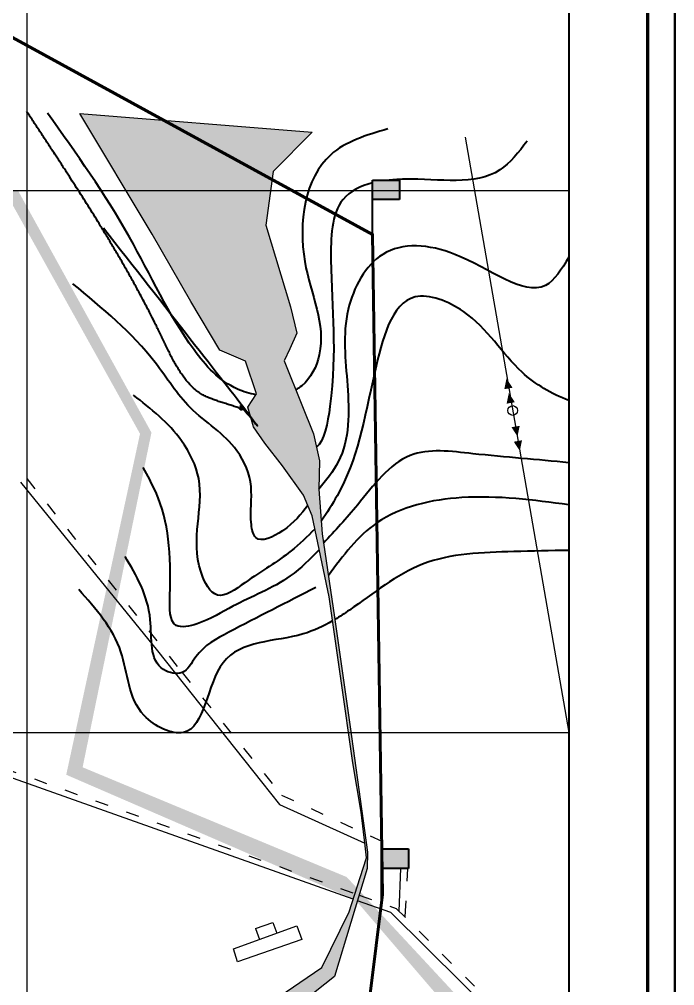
# Model space of a CAD drawing. Header units: millimetres. Extents: x 1555 to 5750, y -1109 to 1444.
# Drawn here: x 3046.6 to 3167.5, y -598.7 to -420.5 of the extents above; entities that cross this region are included whole.
import ezdxf

# ---------------------------------------------------------------- set-up
doc = ezdxf.new("R2010")
doc.units = ezdxf.units.MM
doc.linetypes.add('ACAD_ISO03W100', pattern=[30, 12, -18])

# ---------------------------------------------------------------- blocks, each defined once
blk = doc.blocks.new('A$C558F7F65')
at = {"lineweight": 40, "ltscale": 0.5}
for p, q in [((0, 0), (0, 10.00811081920983)), ((0, 10.00811081920983), (4.981959172873758, 10.00811081920983)), ((4.981959172873758, 10.00811081920983), (4.981959172873758, 6.424667375162244)), ((4.981959172873758, 6.424667375162244), (-2.91038304567337e-11, 6.424667375162244))]:
    blk.add_line(p, q, dxfattribs=at)
blk = doc.blocks.new('A$C46D458E2')
at = {"lineweight": 25}
h = blk.add_hatch(color=0, dxfattribs=at)
h.paths.add_polyline_path([(4.974031634861603, 10.64581122188247), (5.647563638543943, 10.26685777308012), (6.53063029597979, 11.91408229144872)])
h.paths.add_polyline_path([(5.647563638543943, 10.26685777308012), (6.321095642226283, 9.88790432427777), (6.53063029597979, 11.91408229144872)])
h = blk.add_hatch(color=0, dxfattribs=at)
h.paths.add_polyline_path([(3.616396569064818, 8.304612636158708), (4.289928572747158, 7.925659187370911), (5.172995230183005, 9.572883705724962)])
h.paths.add_polyline_path([(4.289928572747158, 7.925659187370911), (4.963460576429497, 7.54670573855401), (5.172995230183005, 9.572883705739514)])
h = blk.add_hatch(color=0, dxfattribs=at)
h.paths.add_polyline_path([(2.91405539502739, 3.609544732506038), (2.24052339134505, 3.988498181308387), (1.357456733909203, 2.341273662939784)])
h.paths.add_polyline_path([(2.24052339134505, 3.988498181308387), (1.566991387662711, 4.367451630110736), (1.357456733909203, 2.341273662939784)])
h = blk.add_hatch(color=0, dxfattribs=at)
h.paths.add_polyline_path([(1.556420329230605, 1.26834614679683), (0.8828883255482651, 1.647299595584627), (-0.000178331887582317, 7.507723057642579e-05)])
h.paths.add_polyline_path([(0.8828883255482651, 1.647299595584627), (0.2093563218659256, 2.026253044401528), (-0.000178331887582317, 7.507721602451056e-05)])
at = {"color": 0, "lineweight": 25}
blk.add_circle((2.840478835627437, 5.297223310859408), 0.8940189028486625, dxfattribs=at)

msp = doc.modelspace()

# ---------------------------------------------------------------- hatches: boundary and pattern name
at = {"lineweight": 30, "ltscale": 0.5}
for points in [[(3089.724278397156, -615.4422526707069), (3093.122785480194, -613.1159156881779), (3093.676499076009, -611.8948788980063), (3093.186546439708, -610.810279560684), (3090.800064812003, -608.868790289883), (3090.744933155332, -606.9828169480618), (3091.743535250596, -605.5961733187007), (3093.741218846986, -603.9874659730424), (3099.124465571945, -601.5469606392737), (3104.740224066594, -597.0467202423472), (3110.801829872154, -577.1096014220541), (3110.872302511557, -574.1327557568159), (3107.630561093883, -550.973831145516), (3104.775220683452, -530.7814017931244), (3102.473114460935, -515.3620877290098), (3101.862830991212, -507.1334979037504), (3102.002817458702, -501.9124913767166), (3100.892034427084, -496.911666670466), (3098.708341413115, -491.5673959597345), (3095.469955839533, -483.4746162909007), (3096.549577499823, -481.249274387724), (3097.831508370258, -478.3492728055583), (3096.617173705246, -473.4936677327798), (3092.073366379536, -458.4281501005327), (3093.24822943436, -450.0117310696816), (3073.240852848186, -439.0593561970319), (3057.809281427351, -437.8176261972851), (3071.096010698263, -460.0964508171175), (3078.266481912021, -472.505986033096), (3083.57781778098, -481.5312451241637), (3088.358451527685, -483.5222909870074), (3090.396884609359, -489.5449851675087), (3088.776013901657, -492.0055640575167), (3089.796668659571, -495.6667925321101), (3091.898383295363, -498.6674755455763), (3095.140604116571, -502.8688081440062), (3099.049198875287, -508.2472666276456), (3100.621170200578, -512.0706517990341), (3103.768468691178, -527.03391975409), (3106.015922661983, -542.4949491762102), (3108.12530778965, -557.6059459581895), (3109.671391206324, -566.727809036079), (3110.437481532044, -572.9339880676282), (3110.646023016157, -575.1725032417755), (3110.068339134883, -577.0873323203425), (3107.473316022948, -585.1314963477355), (3102.448664769643, -595.37026464427), (3093.143879331819, -601.7219769577653), (3086.214069783916, -605.7953406348254), (3085.2394379742, -607.8610350351967), (3083.956548292448, -611.3052181823598), (3081.244070781594, -616.2329625980649), (3079.867696986209, -619.6652270715579), (3082.376906475747, -625.5138458813028), (3084.580255121891, -625.1515809204004), (3083.335238491356, -622.4934029608132), (3083.369755702584, -621.5301859090407), (3084.13680483997, -620.6434992903389), (3086.750524773491, -618.1986028695258)], [(3073.24085284819, -439.0593561970358), (3093.248229434348, -450.0117310696792), (3093.453096014792, -448.5441191813157), (3100.65856384602, -441.2655731364805)]]:
    msp.add_hatch(color=4, dxfattribs=at).paths.add_polyline_path(points)
at = {"lineweight": 40, "ltscale": 0.5}
h = msp.add_hatch(color=1, dxfattribs=at)
h.paths.add_polyline_path([(3111.789735737835, -450.1535530447447), (3111.789735737835, -452.0475881765171), (3116.771694910679, -452.0475881765025), (3116.771694910708, -450.1535530447447)])
h.paths.add_polyline_path([(3111.789735737835, -452.0475881765171), (3111.789735737806, -453.7369964887777), (3116.771694910679, -453.7369964887777), (3116.771694910708, -452.0475881765316)])
h = msp.add_hatch(color=2, dxfattribs=at)
h.paths.add_polyline_path([(3047.985593963818, -459.3890513754461), (3047.985593963847, -454.983818844995), (3046.366493536883, -452.0475881765462), (3043.899467281818, -452.0475881765607)])
h.paths.add_polyline_path([(3047.985593963818, -454.9838188449514), (3047.985593963847, -459.3890513754897), (3068.882632552293, -496.9343483532296), (3055.273990745012, -559.8371178243262), (3108.234495846085, -582.7719584603631), (3108.892234886963, -580.733070749485), (3107.008195156257, -578.7045300504699), (3058.294440006571, -558.4581311513623), (3070.995335498966, -496.7118720556039)])
msp.add_hatch(color=1, dxfattribs=at).paths.add_polyline_path([(3118.398269540597, -577.0995246461692), (3118.398269540597, -573.5160812021214), (3113.490496474737, -573.5160812021215), (3113.544262177527, -577.0995246461691)])
h = msp.add_hatch(color=2, dxfattribs=at)
h.paths.add_polyline_path([(3112.083861376679, -584.169486725573), (3108.989164549795, -583.0716063877783), (3108.925962862875, -583.2794819212879), (3112.875168364578, -587.885559071133), (3113.188652724868, -585.3590127091022)])
h.paths.add_polyline_path([(3110.523231236638, -582.4891602953005), (3109.299371396362, -582.0513106183801), (3108.989164549737, -583.0716063877637), (3112.083861376679, -584.1694867255876)])
h.paths.add_polyline_path([(3109.500910904429, -581.3884306411503), (3109.299371396391, -582.0513106183801), (3110.523231236522, -582.4891602952569)])
h.paths.add_polyline_path([(3113.681140570373, -585.8892730970122), (3113.188652724809, -585.3590127090877), (3112.875168364607, -587.8855590711185), (3129.694323838917, -607.5022459406039), (3140.945308823804, -625.6829180259676), (3123.77865067057, -640.3543727071094), (3142.331618864784, -666.5481061908806), (3116.871567639897, -690.1252845926222), (3112.81286245683, -693.7809623545775), (3113.969504625532, -695.660192892364), (3145.326232125222, -667.5776694020471), (3127.075736126189, -641.1354637521156), (3143.329027934636, -625.8726606996509), (3130.683264098795, -604.1954154699499)])

# ---------------------------------------------------------------- linework, layer by layer
at = {"color": 0}
msp.add_line((3167.508388312122, -1108.983924209465), (3167.508388312122, -267.9839242094651), dxfattribs=at)
at = {"color": 1, "lineweight": 50}
msp.add_line((3167.508388312122, -267.9839242094651), (3167.508388312122, -1108.983924209465), dxfattribs=at)
at = {"lineweight": 80}
msp.add_line((3162.508388312122, -272.9839242094651), (3162.508388312122, -1103.983924209465), dxfattribs=at)
at = {"lineweight": 25, "ltscale": 0.5}
for p, q in [((3047.985593963818, -383.0592619398678), (3047.985593963818, -852.0475881765317)), ((3147.985593963818, -383.0592619398678), (3147.985593963818, -966.982667617079)), ((2631.462924103307, -452.0475881765316), (3147.985593963818, -452.0475881765316)), ((2631.462924103307, -552.0475881765317), (3147.985593963818, -552.0475881765317))]:
    msp.add_line(p, q, dxfattribs=at)
at = {"lineweight": 30, "ltscale": 0.5}
msp.add_line((3128.838510924248, -442.2225172018818), (3147.985593963818, -552.0384001415525), dxfattribs=at)
at = {"lineweight": 40, "ltscale": 0.5}
msp.add_lwpolyline([(2631.462924103307, -383.0592619398532), (3147.985593963818, -383.0592619398532), (3147.985593963818, -966.982667617079), (2631.462924103307, -966.982667617079)], close=True, dxfattribs=at)
at = {"color": 1, "lineweight": 60, "ltscale": 0.5}
msp.add_lwpolyline([(2631.462924103307, -495.5172983727255), (2652.007507916128, -463.3447222783299), (2660.709013439944, -450.6441545422142), (2705.959582487234, -425.8111056989594), (2764.572653578066, -395.1125782435712), (2876.348977571815, -396.4649209648207), (2997.105243521855, -397.3814415085082), (3111.789735737835, -460.1616638639545), (3113.616454898783, -581.9111149401008), (3103.17172293871, -666.0910705700819)], dxfattribs=at)
at = {"lineweight": 30, "ltscale": 0.5}
for points in [[(3057.809281427351, -437.8176261972705), (3100.65856384602, -441.2655731364804), (3093.453096014793, -448.5441191813163), (3092.073366379536, -458.4281501005473), (3096.617173705188, -473.4936677327216), (3097.831508370287, -478.3492728055874), (3096.549577499969, -481.2492743883934), (3095.469955839562, -483.4746162908571), (3098.708341415036, -491.5673959620483), (3100.892034427084, -496.9116666703787), (3102.002817458702, -501.9124913768912), (3101.862830991212, -507.133497903794), (3102.473114460877, -515.3620877291262), (3104.775220683423, -530.7814017906505), (3107.630561096124, -550.9738311546691), (3110.872302511586, -574.1327557566995), (3110.801829872125, -577.1096014221268), (3104.740224066594, -597.0467202423326), (3099.124465571887, -601.5469606392737)], [(3093.14387933147, -601.7219769580126), (3102.448664769643, -595.3702646442409), (3107.473316023006, -585.13149634775), (3110.068339134853, -577.0873323206627), (3110.646023016186, -575.1725032417755), (3110.437481532044, -572.9339880680502), (3109.671391206382, -566.7278090371703), (3108.125307789534, -557.6059459576802), (3106.015922662623, -542.4949491745513), (3103.76846869109, -527.0339197539445), (3100.621170200578, -512.070651799005), (3099.049198875316, -508.2472666276456), (3095.14060411631, -502.8688081437442), (3091.898383295159, -498.6674755456345), (3089.796668659601, -495.6667925321683), (3088.776013901628, -492.0055640575313), (3090.396884609359, -489.5449851675378), (3088.358451527656, -483.5222909869929), (3083.577817780951, -481.5312451241491), (3078.266481912574, -472.5059860342601), (3071.096010698234, -460.0964508164045), (3057.809281427351, -437.8176261972705)], [(3046.858261805722, -505.8641381747159), (3072.09125766309, -536.9907888867613), (3091.296031354864, -561.1180043430952), (3094.62984285736, -565.3063165670476), (3110.380561795082, -572.4728752383246)], [(3108.225255926514, -582.8006007596716), (3027.625595536312, -554.2069170078332)], [(3116.93814435531, -577.0995246461691), (3116.618412662788, -584.9808938231884)], [(3147.985593963818, -617.7820129324548), (3115.180396618201, -585.2680192627315), (3108.989164549795, -583.0716063877783)], [(3086.099491819037, -591.9687378038955), (3097.808976301861, -587.7031070958776), (3098.7323938031, -590.2379591827059), (3086.879964315969, -594.3615684415283), (3086.099491819037, -591.9687378038955)], [(3090.210875193643, -588.2234513123706), (3093.368904908969, -587.0730173585919), (3094.09173944985, -589.0572537868004)], [(3090.210875193643, -588.2234513123706), (3090.933709734523, -590.2076877406082)]]:
    msp.add_lwpolyline(points, dxfattribs=at)
at = {"linetype": 'ACAD_ISO03W100', "lineweight": 30, "ltscale": 0.2}
for points in [[(2940.132941074665, -494.0267834546114), (2976.394759983169, -520.9488331295154), (2995.453219978484, -535.2111641067615), (3010.728565633176, -546.4915152702317), (3038.093141631219, -556.5764779026806), (3108.553103478971, -581.784324844529)], [(3047.985593963818, -505.1845875024749), (3076.652428115656, -540.9734118153294), (3094.991553214957, -563.5740132031799), (3116.406202002133, -573.4379477045452), (3116.493543131389, -573.5160812021215)], [(3118.223216932146, -577.0995246461691), (3117.804745629775, -584.94502686491), (3117.743284041524, -586.0973090508498)], [(3109.299371396391, -582.0513106183801), (3116.128254913081, -584.4944208040554), (3147.985593963818, -616.1122742776945)]]:
    msp.add_lwpolyline(points, dxfattribs=at)
at = {"color": 26, "lineweight": 40, "ltscale": 0.5}
for points, knots in [([(3089.077496674053, -493.0870240735833), (3085.724412929757, -491.3220049460372), (3078.163424122289, -490.7195529214525), (3071.710871829036, -476.0236211110762), (3062.162787748584, -458.9550017626909), (3053.264373204376, -445.4564683099463), (3047.985593963818, -437.4487746007227)], [97.1312820917427, 97.1312820917568, 97.1312820917568, 97.1312820917568, 106.8703552548215, 120.0259700320704, 139.5504814185455, 168.024506214028, 168.024506214028, 168.024506214028, 168.024506214028]), ([(3090.278169650609, -489.72520159073), (3089.093164282148, -489.5124516901717), (3084.165958468973, -488.0009232178429), (3075.576804477193, -478.2537475734), (3067.128523314688, -459.2011769179091), (3057.13247061113, -445.2283971089793), (3051.795616192856, -437.7683832545019)], [64.35757313838104, 64.35757313838104, 64.35757313838104, 64.35757313838104, 67.68213612261276, 78.48685026021315, 102.4476557114916, 129.8934355663447, 129.8934355663447, 129.8934355663447, 129.8934355663447]), ([(3114.57714984356, -440.6734032263932), (3110.683915935249, -441.8389924660016), (3099.962956747909, -445.0487237489444), (3096.986337568112, -465.0640406867907), (3104.310551314494, -478.6796188773453), (3100.182430942044, -487.1629513883975), (3098.002346559802, -488.6184217286802), (3097.61361862512, -488.8316654155362)], [0, 0, 0, 0, 11.55441587638736, 31.81787274095682, 49.23057833773137, 55.82507551611971, 57.16450179209187, 57.16450179209187, 57.16450179209187, 57.16450179209187]), ([(3140.29534859757, -442.9595930963125), (3138.718883079152, -444.9766618769365), (3133.32527028178, -451.8777249584102), (3123.364566113621, -449.6290746908937), (3115.751533561964, -450.0557721118395), (3114.818016780565, -450.1535530447301)], [0, 0, 0, 0, 7.305502203609875, 24.99455250764109, 27.52152837721611, 27.52152837721611, 27.52152837721611, 27.52152837721611]), ([(3111.789735737835, -450.6641348496061), (3109.542134592771, -451.2151154189934), (3104.205217824197, -453.7870106385682), (3103.788649560327, -471.4650359668897), (3105.597539267964, -483.3268351804302), (3102.889348379827, -498.3950033803278), (3101.447425942922, -499.412079023635)], [30.34367812099206, 30.34367812099206, 30.34367812099206, 30.34367812099206, 36.91177598447877, 48.2848899081266, 75.30423322232473, 83.2380653930083, 83.2380653930083, 83.2380653930083, 83.2380653930083]), ([(3147.985593963847, -464.3214963275397), (3146.654641974859, -466.6046979097457), (3142.137202457463, -473.8225655639992), (3128.654039200828, -462.3778257682436), (3112.865189563799, -461.2896481133513), (3105.661889114035, -474.79944058761), (3107.423586419576, -487.8216846959997), (3107.606470994647, -500.2085893552878), (3103.200738936338, -505.5204284633667), (3101.862830991212, -507.133497903794)], [23.07926136872808, 23.07926136872808, 23.07926136872808, 23.07926136872808, 30.32167974617393, 47.98896159157731, 61.26034987975719, 73.25747933841458, 87.31472286831222, 101.4854132028572, 107.6653891359878, 107.6653891359878, 107.6653891359878, 107.6653891359878]), ([(3147.985593963789, -490.7998942917341), (3144.792281071768, -489.5777187683136), (3137.15333805844, -485.0606967199139), (3131.703611360771, -474.838848224653), (3116.23354582817, -468.7014289644005), (3110.897904082692, -489.9708004016732), (3108.785007776718, -503.2275779319764), (3103.332336011018, -511.5035856951156), (3102.302833678459, -513.066153489913)], [27.77574895744543, 27.77574895744543, 27.77574895744543, 27.77574895744543, 37.80297539138691, 53.39983729136819, 62.69157363337548, 78.43828747128316, 102.2651108229275, 107.8108559248145, 107.8108559248145, 107.8108559248145, 107.8108559248145]), ([(3147.985593963789, -502.287037136922), (3142.194372333116, -501.6635384245321), (3132.665889680643, -501.0208231006557), (3117.320939738881, -498.9659317361377), (3109.920051972174, -509.3696803860378), (3104.842433790701, -514.8270816750457), (3102.731908030251, -517.0954653135279)], [23.96220142146089, 23.96220142146089, 23.96220142146089, 23.96220142146089, 41.73219131048938, 53.27009997634965, 66.57008266080263, 76.03050791384443, 76.03050791384443, 76.03050791384443, 76.03050791384443]), ([(3147.985593963789, -510.0341771215037), (3141.462289518789, -509.1897014364961), (3129.592423210411, -507.5315223524678), (3112.366628588319, -511.3456703162385), (3106.326814122145, -519.4467432207032), (3103.62416757215, -523.0717447598884)], [23.60729232973952, 23.60729232973952, 23.60729232973952, 23.60729232973952, 43.39796787918696, 59.71559982849604, 72.9306350914798, 72.9306350914798, 72.9306350914798, 72.9306350914798]), ([(3147.985593963789, -518.4850400314328), (3144.629060134171, -518.470895904001), (3135.522954806681, -518.7280611656909), (3120.677014637822, -519.1278029391844), (3111.069215752268, -527.1275606587453), (3105.743489766518, -530.6432823982916), (3104.833116309801, -531.1908287512208)], [29.90006956566614, 29.90006956566614, 29.90006956566614, 29.90006956566614, 39.95055589576663, 56.93022702057316, 72.84864104472463, 76.04071418289564, 76.04071418289564, 76.04071418289564, 76.04071418289564]), ([(3104.409227841588, -531.4419281952298), (3102.706305131952, -532.434926891977), (3096.210878517678, -535.5172025345685), (3081.450157916897, -534.6054813887179), (3080.740004910676, -555.4412840716989), (3066.551881095245, -548.5004924838006), (3066.760260236736, -536.0139649400528), (3060.740762197117, -529.2172122269124), (3057.571016789119, -525.6381802943372)], [76.53434005097344, 76.53434005097344, 76.53434005097344, 76.53434005097344, 82.46126107150985, 98.13573800729215, 112.9650476316245, 120.8506755721578, 133.3553194191526, 147.264083630385, 147.264083630385, 147.264083630385, 147.264083630385])]:
    msp.add_open_spline(points, degree=3, knots=knots, dxfattribs=at)
for points in [[(3099.835184537947, -510.1589592133253), (3095.169847864712, -514.8279429427068), (3090.242515970541, -516.0906950919609), (3089.42129398818, -513.6915914680296), (3089.35849184007, -506.6834111342625), (3086.76826278539, -500.0538055257359), (3078.187379970328, -492.1297691869852), (3071.680406259543, -483.8017525282642), (3056.482765825927, -469.255951813918)], [(3101.136009285368, -514.5183621774497), (3096.782089269658, -518.5308867764263), (3088.221820900096, -524.4102432192024), (3083.166967086897, -526.6835734671051), (3080.134246561323, -522.4734586881543), (3079.713328347363, -505.2114548906404), (3076.560276988308, -498.2393442282639), (3067.668259867055, -489.806255048404)], [(3101.936467739691, -518.3239987813151), (3096.610462025211, -523.1675646261731), (3086.017513442489, -528.7558545029908), (3079.396920578317, -531.990833556077), (3075.572221818667, -532.2850366152427), (3074.394801393264, -526.7704543278389), (3071.77053453313, -507.6529011723771), (3069.439663967928, -503.1228640902857)], [(3101.322540755263, -525.2878340074978), (3085.251423116886, -533.5474751151935), (3079.153861882976, -538.1044860384729), (3076.652428115656, -540.9734118153294), (3073.226489676391, -540.4399188511027), (3070.776247089259, -531.2120423025638), (3066.116423581606, -519.5549517956399)]]:
    msp.add_spline(points, degree=3, dxfattribs=at)

# ---------------------------------------------------------------- block references
at = {"lineweight": 30, "ltscale": 0.5}
for p in [(3111.789735737835, -460.1616638639545), (3113.416310367723, -583.5241920213314)]:
    msp.add_blockref('A$C558F7F65', p, dxfattribs=at)
at = {"lineweight": 40, "ltscale": 0.5, "rotation": 219.1429673062495}
msp.add_blockref('A$C46D458E2', (3136.487836832817, -486.7364593781688), dxfattribs=at)

doc.saveas('drawing.dxf')
